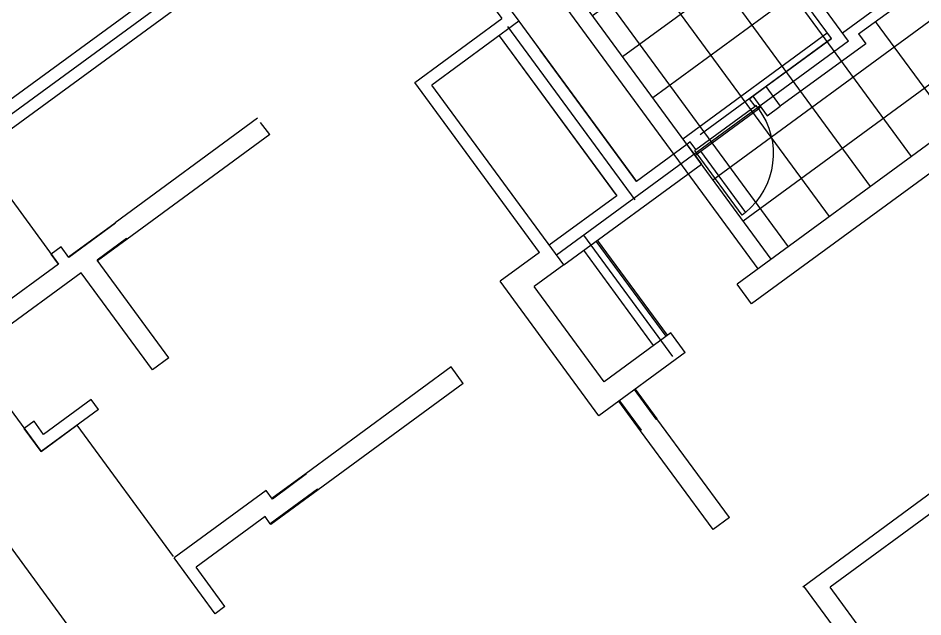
# Model space of a CAD drawing. Header units: millimetres. Extents: x 75184266 to 76346726, y -35850126 to -33679385.
# Drawn here: x 75328549 to 75339655, y -34622295 to -34614938 of the extents above; entities that cross this region are included whole.
import ezdxf
from ezdxf.xclip import XClip

# ---------------------------------------------------------------- set-up
doc = ezdxf.new("R2010")
doc.units = ezdxf.units.MM
doc.header["$LTSCALE"] = 50
doc.header["$MEASUREMENT"] = 0
doc.header["$XCLIPFRAME"] = 0
doc.linetypes.add('HIDDEN2', pattern=[0.1875, 0.125, -0.0625])
doc.linetypes.add('XR-지하3층$0$H', pattern=[1.3, 0.8, -0.5])
doc.layers.add('XR-지하3층$0$0_plan', color=7, linetype='CONTINUOUS', lineweight=0)
doc.layers.add('XR-지하3층$0$1712-PL$0$DOOR', color=4, linetype='CONTINUOUS')
doc.layers.add('건축', color=8, linetype='CONTINUOUS', plot=False)

# ---------------------------------------------------------------- blocks, each defined once
blk = doc.blocks.new('XR-지하3층$0$1712-PL$0$FSD1000')
at = {"layer": 'XR-지하3층$0$1712-PL$0$DOOR', "color": 9}
for p, q in [((25, -101.3, 0), (865, -101.3, 0)), ((40, -146.3, 0), (850, -146.3, 0))]:
    blk.add_line(p, q, dxfattribs=at)
at = {"layer": 'XR-지하3층$0$1712-PL$0$DOOR', "elevation": 0}
for points in [[(25, 738.7), (25, -101.3), (70, -101.3), (70, 738.7)], [(-5, -251.3), (-5, -101.3), (25, -101.3), (25, -146.3), (40, -146.3), (40, -251.3)], [(895, -251.3), (895, -101.3), (865, -101.3), (865, -146.3), (850, -146.3), (850, -251.3)]]:
    blk.add_lwpolyline(points, close=True, dxfattribs=at)
at = {"layer": 'XR-지하3층$0$1712-PL$0$DOOR', "color": 9}
blk.add_arc((25, -101.3, 0), 840, 360, 86.92911, dxfattribs=at)
blk = doc.blocks.new('XR-지하3층$0$A$C723B38EE')
at = {"layer": 'XR-지하3층$0$0_plan', "color": 8}
blk.add_lwpolyline([(0.288, 354.688, 0.009046), (6.339, 355.041, -0.06989), (137.259, 346.764, 0.552713), (247.348, 461.749), (214.687, 591.718, 0.017723), (212.963, 597.674, 0.017723)], format="xyb", dxfattribs=at)

msp = doc.modelspace()

# ---------------------------------------------------------------- hatches: boundary and pattern name
at = {"layer": '건축', "ltscale": 100}
h = msp.add_hatch(dxfattribs=at)
h.set_pattern_fill('NET', color=256, scale=5000, angle=36.25067)
h.set_pattern_definition([(36.2506746, (-7667789.64, -52797022.9), (-369.574465, 504.023526), []), (126.2506746, (-7667789.64, -52797022.9), (-504.023526, -369.574465), [])])
h.paths.add_polyline_path([(75338533.2, -34615188.6), (75336936.7, -34613011.1), (75337267.3, -34612768.7), (75335858.1, -34610826), (75334709.4, -34611655.9), (75334818.7, -34611805), (75333846.6, -34612517.7), (75337793.7, -34617900.6), (75341317.9, -34615316.9), (75341989, -34616232.2), (75342892.3, -34615570), (75342424.8, -34614932.4), (75342498.9, -34614451.1), (75343761.6, -34613525.3), (75342815.5, -34612235), (75338863.8, -34615132.2), (75338952.5, -34615253.1), (75338710.5, -34615430.5)])

# ---------------------------------------------------------------- linework, layer by layer
at = {"layer": '건축', "ltscale": 1000}
msp.add_line((75313981.3, -34601695), (75342470.4, -34640553.5), dxfattribs=at)
at = {"layer": '건축', "ltscale": 20}
msp.add_line((75335921.8, -34610654.1), (75325972.7, -34617948.2, 0), dxfattribs=at)
at = {"layer": '건축', "ltscale": 0.5}
for p, q in [((75337793.4, -34617900.9), (75333847.5, -34612517)), ((75337632.1, -34618019.1), (75333686.2, -34612635.3)), ((75337565.4, -34615898.1), (75337726.7, -34615779.8)), ((75337565.4, -34615898.1), (75337742.8, -34616140)), ((75337742.8, -34616140), (75337904.1, -34616021.8))]:
    msp.add_line(p, q, dxfattribs=at)
at = {"layer": '건축'}
for p, q in [((75332971.7, -34612625.9), (75328056.2, -34616229.7)), ((75338533.2, -34615188.6), (75336936.7, -34613011.1)), ((75332665.2, -34613222.6), (75328173.1, -34616516)), ((75334208.9, -34614313.5), (75334695.2, -34614976.8)), ((75334088, -34614402.2), (75334485.6, -34614944.5)), ((75338863.8, -34615132.2), (75339468.7, -34614688.7)), ((75333417, -34615728), (75334485.6, -34614944.5)), ((75334695.2, -34614976.8), (75333626.7, -34615760.3)), ((75338742.8, -34615220.9), (75335158, -34617849)), ((75337726.7, -34615779.8), (75338533.2, -34615188.6)), ((75334948.4, -34617816.7), (75333417, -34615728)), ((75335246.7, -34617970), (75333626.7, -34615760.3)), ((75337726.7, -34615779.8), (75337904.1, -34616021.8)), ((75331636.9, -34616369.6), (75329886.9, -34617652.7)), ((75339866.3, -34616381.1), (75337374.3, -34618208.2)), ((75339801.7, -34616800.5), (75337551.6, -34618450.1)), ((75329880.9, -34617644.6), (75329518, -34617910.7)), ((75329886.9, -34617652.7), (75329523.9, -34617918.8)), ((75329886.9, -34617652.7), (75329880.9, -34617644.6)), ((75329077.7, -34617749.9), (75328956.8, -34617838.6)), ((75329045.5, -34617959.6), (75328956.8, -34617838.6)), ((75334948.4, -34617816.7), (75334464.5, -34618171.5)), ((75329045.5, -34617959.6), (75327807.5, -34618867.1)), ((75330399, -34619112.3), (75329518, -34617910.7)), ((75335246.7, -34617970), (75334883.8, -34618236.1)), ((75329322.3, -34618066.6), (75328076.3, -34618980.1)), ((75330197.4, -34619260.2), (75329322.3, -34618066.6)), ((75335676.6, -34619824.8), (75334464.5, -34618171.5)), ((75337551.6, -34618450.1), (75337374.3, -34618208.2)), ((75335741.1, -34619405.5), (75334883.8, -34618236.1)), ((75336559.7, -34618805.3), (75335741.1, -34619405.5)), ((75336737.1, -34619047.3), (75336559.7, -34618805.3)), ((75330399, -34619112.3), (75330197.4, -34619260.2)), ((75336737.1, -34619047.3), (75335676.6, -34619824.8)), ((75333866, -34619224.1), (75332083.7, -34620530.8)), ((75334013.8, -34619425.7), (75333866, -34619224.1)), ((75334013.8, -34619425.7), (75332231.5, -34620732.4)), ((75329447.4, -34619624), (75328862.7, -34620052.7)), ((75329536.1, -34619745), (75329447.4, -34619624)), ((75329536.1, -34619745), (75328830.4, -34620262.4)), ((75328744.4, -34619891.4), (75328623.5, -34619980.1)), ((75328862.7, -34620052.7), (75328744.4, -34619891.4)), ((75337280.1, -34621073.3), (75336390.2, -34619859.5)), ((75328830.4, -34620262.4), (75328623.5, -34619980.1)), ((75337078.5, -34621221.1), (75336188.6, -34620007.4)), ((75332083.7, -34620530.8), (75331664.3, -34620838.2)), ((75332089.6, -34620538.8), (75331670.2, -34620846.3)), ((75332083.7, -34620530.8), (75332089.6, -34620538.8)), ((75331593.4, -34620741.4), (75330464.3, -34621569.2)), ((75331670.2, -34620846.3), (75331593.4, -34620741.4)), ((75332225.6, -34620724.3), (75331644.9, -34621150)), ((75332231.5, -34620732.4), (75331650.8, -34621158.1)), ((75332231.5, -34620732.4), (75332225.6, -34620724.3)), ((75339856.3, -34620697.3), (75338178.9, -34621927.1)), ((75339974.6, -34620858.6), (75338514.9, -34621928.8)), ((75331579.9, -34621061.3), (75330733.1, -34621682.1)), ((75331644.9, -34621150), (75331579.9, -34621061.3)), ((75337280.1, -34621073.3), (75337078.5, -34621221.1)), ((75331650.8, -34621158.1), (75331644.9, -34621150)), ((75330966.9, -34622254.7), (75330464.3, -34621569.2)), ((75331087.8, -34622166), (75330733.1, -34621682.1)), ((75340583.7, -34625173.5), (75338195, -34621915.3)), ((75340637.5, -34624824), (75338514.9, -34621928.8)), ((75331087.8, -34622166), (75330966.9, -34622254.7))]:
    msp.add_line(p, q, dxfattribs=at)
at = {"layer": '건축', "linetype": 'HIDDEN2', "ltscale": 30}
msp.add_line((75331636.9, -34616369.6), (75331489.1, -34616168), dxfattribs=at)
at = {"layer": '건축', "linetype": 'XR-지하3층$0$H', "ltscale": 50}
for points in [[(75354668.2, -34602584.3), (75346990.5, -34608213.1), (75347788.7, -34609301.9), (75346341.1, -34610363.2), (75345912.4, -34609778.5), (75344202.7, -34611032), (75342606.3, -34608854.5), (75336936.7, -34613011.1), (75338533.2, -34615188.6), (75336137.9, -34616944.6), (75333225.9, -34612972.7), (75334818.7, -34611805), (75333523.9, -34610038.8), (75334007.8, -34609684), (75329993.1, -34604208.1)], [(75328129, -34616709.5), (75329045.5, -34617959.6), (75327807.5, -34618867.1), (75328830.4, -34620262.4), (75329269.9, -34619940.1), (75333048.1, -34625093.5), (75332548.1, -34625460.1), (75334865.9, -34628621.5), (75335523.1, -34628139.6), (75336676.1, -34629712.2), (75342156.1, -34625694.6), (75343623.9, -34624618.5), (75342766.6, -34623449.1), (75345702.2, -34621296.9), (75344868.5, -34620159.8), (75346965.3, -34618622.5), (75347852.2, -34619832.2), (75352816.1, -34616193)]]:
    msp.add_lwpolyline(points, dxfattribs=at)
at = {"layer": '건축'}
for points in [[(75338668.9, -34615120), (75342842.4, -34612060.3)], [(75338742.8, -34615220.9), (75337146.4, -34613043.4)], [(75334695.2, -34614976.8), (75336120.2, -34616920.4)], [(75334695.2, -34614976.8), (75336137.9, -34616944.6)], [(75334556.5, -34615041.3), (75336117.5, -34617170.4)], [(75334453.3, -34615154.2), (75335878.2, -34617097.8)], [(75334453.3, -34615154.2), (75335896, -34617122)], [(75338863.8, -34615132.2), (75338952.5, -34615253.1), (75337904.1, -34616021.8)], [(75337726.7, -34615779.8), (75337904.1, -34616021.8)], [(75331489.1, -34616168), (75329739, -34617451.1), (75329744.9, -34617459.1), (75329172.3, -34617878.9), (75329077.7, -34617749.9)], [(75336758.9, -34616489.4), (75336137.9, -34616944.6)], [(75336758.9, -34616489.4), (75336936.3, -34616731.3)], [(75336758.9, -34616489.4), (75336936.3, -34616731.3)], [(75335246.7, -34617970), (75336936.3, -34616731.3)], [(75335896, -34617122), (75335069.3, -34617728.1)], [(75335488.7, -34617606.6), (75336579.6, -34619094.6)], [(75336519.4, -34618834.9), (75335662.1, -34617665.5)], [(75336503.3, -34618846.7), (75335645.9, -34617677.3)], [(75336350, -34618959.1), (75335492.7, -34617789.7)], [(75336124.2, -34619496.6), (75336116.1, -34619502.5), (75336382.2, -34619865.5), (75336390.2, -34619859.5)], [(75336188.6, -34620007.4), (75336196.7, -34620001.5), (75335930.6, -34619638.5), (75335922.5, -34619644.4)]]:
    msp.add_lwpolyline(points, dxfattribs=at)
for points in [[(75329172.3, -34617878.9), (75329166.4, -34617870.9), (75329739, -34617451.1), (75329744.9, -34617459.1)], [(75336390.2, -34619859.5), (75336382.2, -34619865.5), (75336116.1, -34619502.5), (75336124.2, -34619496.6)], [(75336196.7, -34620001.5), (75336188.6, -34620007.4), (75335922.5, -34619644.4), (75335930.6, -34619638.5)]]:
    msp.add_lwpolyline(points, close=True, dxfattribs=at)

# ---------------------------------------------------------------- block references
at = {"layer": '건축', "xscale": -1.111164041924104, "yscale": 1.111164040863514, "zscale": 1.111164041234692, "rotation": 216.2467709169892}
msp.add_blockref('XR-지하3층$0$1712-PL$0$FSD1000', (75336928.5, -34616711.3, 0), dxfattribs=at)
at = {"layer": '건축', "ltscale": 0.5}
ref = msp.add_blockref('XR-지하3층$0$A$C723B38EE', (75115875.3, -35187756.2), dxfattribs=dict(at, xscale=999.9999999999998, yscale=999.9999999999998, zscale=999.9999999999998))
XClip(ref).set_block_clipping_path([(137.7798442268, 119.9958357572), (497.8511876765, 396.6664658143)])

doc.saveas('drawing.dxf')
